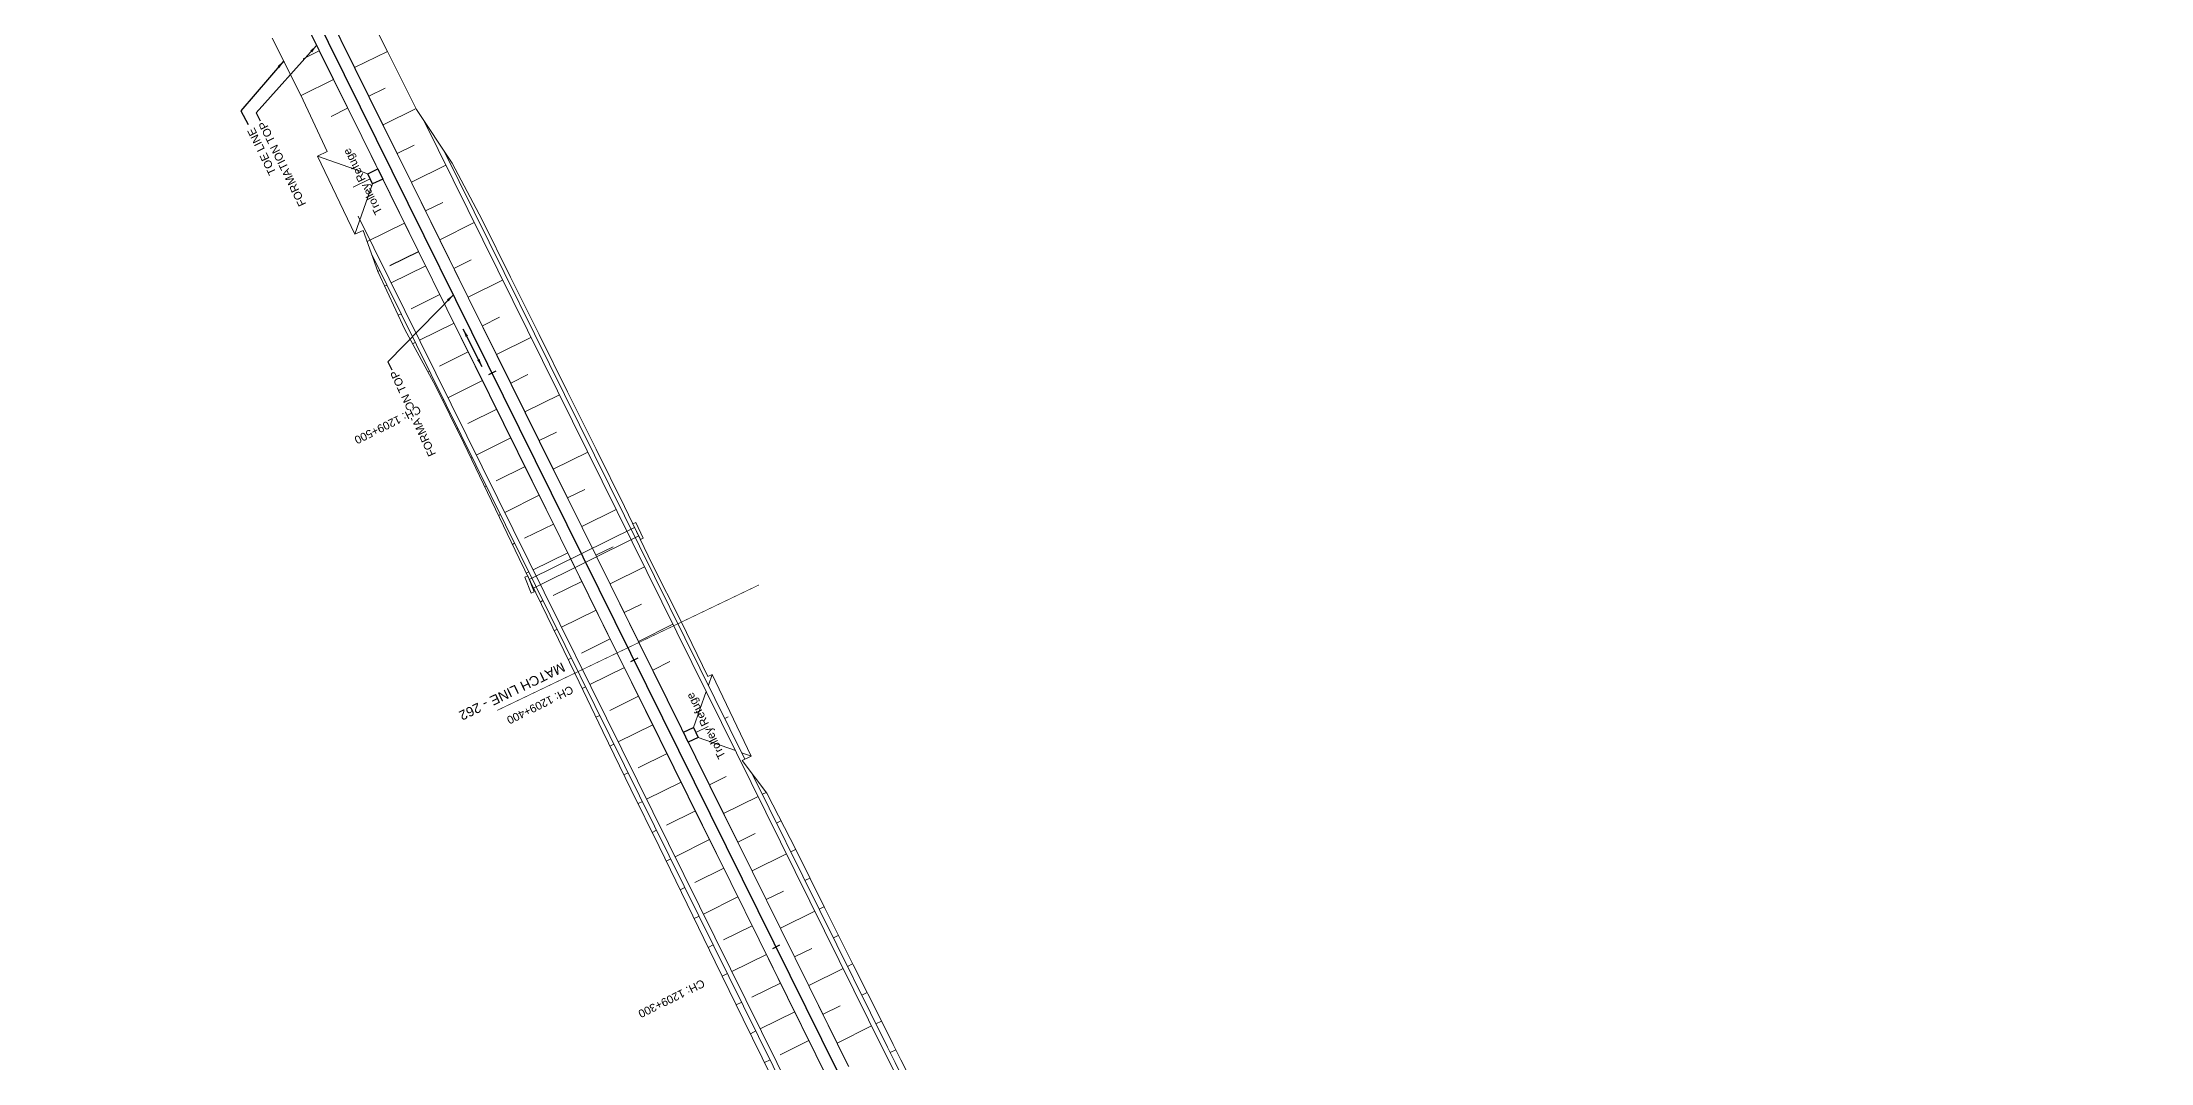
# Model space of a CAD drawing. Header units: metres. Extents: x 628619 to 633107, y 3388321 to 3391067.
# Drawn here: x 629186 to 629845, y 3390050 to 3390369 of the extents above; entities that cross this region are included whole.
import ezdxf
from ezdxf.enums import TextEntityAlignment as Align

# ---------------------------------------------------------------- set-up
doc = ezdxf.new("R2010")
doc.units = ezdxf.units.M
doc.header["$MEASUREMENT"] = 0
doc.linetypes.add('CENTER2', pattern=[1.125, 0.75, -0.125, 0.125, -0.125])
doc.linetypes.add('PHANTOM2', pattern=[1.25, 0.625, -0.125, 0.125, -0.125, 0.125, -0.125])
for name, color, linetype, lineweight in [('C-ALIG-DG-SPIRAL', 1, 'CENTER2', 70), ('C-ALIG-LABL-DG', 1, 'Continuous', 25), ('MATCH LINE', 7, 'Continuous', 0), ('PROPOSED DFCC TOE LINE', 239, 'Continuous', 0), ('PROPOSED DFCC TOE SLOPES', 239, 'Continuous', 0), ('PROPOSED DFCC TRACK', 1, 'Continuous', 0), ('PROPOSED FORMATION LINE - PLAN', 187, 'Continuous', 0)]:
    doc.layers.add(name, color=color, linetype=linetype, lineweight=lineweight)
doc.layers.add('Trolley Refuse', color=10, linetype='Continuous')
doc.styles.add('Arial', font='arial.ttf')
doc.styles.get("Standard").update_dxf_attribs({"font": 'arial.ttf'})
doc.dimstyles.new('ISO-25', dxfattribs={"dimtxt": 2.5, "dimasz": 2.5, "dimexe": 1.25, "dimexo": 0.625, "dimtad": 1, "dimtxsty": 'Standard', "dimcen": 2.5, "dimadec": 0, "dimazin": 0, "dimtfac": 1, "dimtmove": 0, "dimatfit": 3, "dimfxl": 1, "dimarcsym": 0})

# ---------------------------------------------------------------- blocks, each defined once
blk = doc.blocks.new('Tick Hor')
blk.add_lwpolyline([(-0.5, 0), (0.5, 0)])

msp = doc.modelspace()

# ---------------------------------------------------------------- linework, layer by layer
at = {"layer": 'C-ALIG-DG-SPIRAL', "color": 1, "linetype": 'Continuous', "lineweight": 30, "flags": 128}
msp.add_lwpolyline([(630534.5653, 3389789.6536, -0.47078903), (629471.8222, 3389976.5204), (629469.2046, 3389981.1673), (629466.6202, 3389985.8326), (629464.0667, 3389990.5149), (629461.5419, 3389995.2127), (629459.0435, 3389999.9246), (629456.5692, 3390004.6493), (629454.1165, 3390009.3852), (629451.6833, 3390014.1311), (629449.267, 3390018.8856), (629446.8653, 3390023.6476), (629444.4757, 3390028.4156), (629442.0959, 3390033.1886), (629439.7234, 3390037.9651), (629437.3558, 3390042.7441), (629434.9906, 3390047.5244), (629186.4174, 3390550.016)], format="xyb", dxfattribs=at)
at = {"layer": 'MATCH LINE', "color": 10, "linetype": 'PHANTOM2', "ltscale": 15, "const_width": 0.2}
msp.add_lwpolyline([(629410.3418, 3390199.6294), (629328.5466, 3390160.4237)], dxfattribs=at)
at = {"layer": 'PROPOSED DFCC TOE LINE', "lineweight": 0, "flags": 128}
for points in [[(629285.4012, 3390383.8985), (629294.4077, 3390366.0405), (629303.379, 3390348.1651), (629314.5214, 3390331.3637), (629323.8283, 3390313.6544), (629332.7413, 3390295.7501), (629341.6451, 3390277.8414), (629350.5657, 3390259.9409), (629359.5194, 3390242.0569), (629368.3753, 3390224.1244), (629376.9988, 3390206.0769), (629386.0758, 3390188.2539), (629394.4132, 3390171.058), (629395.697, 3390171.6733), (629407.9315, 3390146.1484), (629405.1127, 3390144.7974), (629412.8161, 3390134.5419), (629421.9142, 3390116.7292), (629430.7927, 3390098.8079), (629439.745, 3390080.9231), (629448.781, 3390063.0798), (629452.2281, 3390056.0515), (629454.6153, 3390051.2876), (629457.0111, 3390046.5391)], [(629414.2123, 3390045.9793), (629405.4392, 3390063.9527), (629396.6572, 3390081.9217), (629387.9274, 3390099.9166), (629379.1476, 3390117.8867), (629370.3299, 3390135.838), (629361.5832, 3390153.8245), (629352.8875, 3390171.8362), (629344.1535, 3390189.829), (629335.4565, 3390207.8401), (629326.834, 3390225.888), (629318.1491, 3390243.905), (629309.2545, 3390261.8183), (629299.7497, 3390279.4298), (629291.2682, 3390297.5475), (629286.7018, 3390310.411), (629284.12, 3390309.1735), (629272.4083, 3390333.6077), (629275.4887, 3390335.0842), (629267.2676, 3390352.6148), (629258.2942, 3390370.4891)], [(629403.3151, 3390147.1905), (629305.4166, 3390345.0927)], [(629405.9693, 3390145.2079), (629312.0032, 3390335.1609)]]:
    msp.add_lwpolyline(points, dxfattribs=at)
for points in [[(629520.0379, 3389877.0045, -0.03223318), (629467.4456, 3389952.7266), (629464.3428, 3389950.9366), (629450.6013, 3389974.7572), (629453.7022, 3389976.5461), (629452.7739, 3389978.222), (629450.1722, 3389982.9926), (629447.6036, 3389987.772), (629445.0655, 3389992.5587), (629442.5557, 3389997.3511), (629440.0715, 3390002.1479), (629437.6106, 3390006.9476), (629435.1706, 3390011.7489), (629432.7489, 3390016.5505), (629430.3431, 3390021.351), (629427.9507, 3390026.1492), (629425.5692, 3390030.9438), (629423.198, 3390035.73), (629420.8292, 3390040.5175), (629285.1358, 3390314.8222)], [(629518.866, 3389876.0683, -0.03172122), (629466.9221, 3389950.6928), (629463.793, 3389948.8878), (629448.5524, 3389975.307), (629451.6758, 3389977.1087), (629451.4593, 3389977.4995), (629448.8531, 3389982.2785), (629446.2803, 3389987.0656), (629443.7385, 3389991.8594), (629441.2253, 3389996.6582), (629438.7381, 3390001.4608), (629436.2746, 3390006.2656), (629433.8323, 3390011.0714), (629431.4087, 3390015.8767), (629429.0014, 3390020.6803), (629426.6078, 3390025.4809), (629424.2254, 3390030.2772), (629421.8539, 3390035.0641), (629419.4848, 3390039.8523), (629289.3887, 3390302.8419)], [(629544.7272, 3389896.7277, -0.03867202), (629485.5738, 3389984.3008), (629482.9984, 3389988.8728), (629480.4666, 3389993.4432), (629477.9613, 3389998.0372), (629475.4803, 3390002.6534), (629473.0215, 3390007.2906), (629470.5827, 3390011.9474), (629468.1616, 3390016.6225), (629465.7559, 3390021.3145), (629463.3633, 3390026.0224), (629460.9816, 3390030.7447), (629458.6083, 3390035.4803), (629456.2411, 3390040.2279), (629453.8776, 3390044.9864), (629451.5135, 3390049.7582), (629449.1519, 3390054.5312), (629403.3151, 3390147.1905)], [(629545.8992, 3389897.6639, -0.03866952), (629486.8794, 3389985.0394), (629484.3079, 3389989.6043), (629481.7811, 3389994.1657), (629479.2804, 3389998.7513), (629476.8035, 3390003.3598), (629474.3485, 3390007.9899), (629471.9131, 3390012.6403), (629469.495, 3390017.3095), (629467.0919, 3390021.9965), (629464.7016, 3390026.6999), (629462.3218, 3390031.4185), (629459.95, 3390036.151), (629457.584, 3390040.8962), (629455.2213, 3390045.653), (629452.8576, 3390050.4241), (629450.4963, 3390055.1964), (629408.2164, 3390140.6654)]]:
    msp.add_lwpolyline(points, format="xyb", dxfattribs=at)
at = {"layer": 'PROPOSED DFCC TOE SLOPES', "flags": 128}
for points in [[(629272.974, 3390366.4712), (629267.9022, 3390363.9623)], [(629284.0259, 3390361.2703), (629294.2602, 3390366.333)], [(629277.408, 3390357.5079), (629267.3145, 3390352.5149)], [(629288.4598, 3390352.3071), (629293.6031, 3390354.8514)], [(629281.8419, 3390348.5447), (629276.7016, 3390346.0019)], [(629292.8938, 3390343.3438), (629303.2321, 3390348.458)], [(629272.4083, 3390333.6077), (629288.1468, 3390328.0681)], [(629297.3277, 3390334.3805), (629302.5983, 3390336.9878)], [(629301.7617, 3390325.4173), (629312.5108, 3390330.7347)], [(629288.9032, 3390326.4901), (629283.5837, 3390323.9403)], [(629289.6596, 3390324.912), (629284.12, 3390309.1735)], [(629306.1956, 3390316.454), (629311.5736, 3390319.1144)], [(629299.5778, 3390312.6916), (629287.9365, 3390306.9329)], [(629310.6296, 3390307.4908), (629321.3855, 3390312.8115)], [(629304.0076, 3390303.8494), (629294.9995, 3390299.3933)], [(629304.0117, 3390303.7284), (629295.0485, 3390299.2944)], [(629315.0636, 3390298.5275), (629320.4415, 3390301.1879)], [(629291.8624, 3390297.8414), (629291.2682, 3390297.5475)], [(629306.2436, 3390299.3293), (629295.4429, 3390293.9864)], [(629319.4975, 3390289.5642), (629330.2534, 3390294.885)], [(629294.0984, 3390293.3213), (629293.4068, 3390292.9792)], [(629310.6776, 3390290.3661), (629301.6695, 3390285.9099)], [(629298.5324, 3390284.358), (629297.6476, 3390283.9203)], [(629315.1115, 3390281.4028), (629304.3108, 3390276.0599)], [(629323.9315, 3390280.601), (629329.3094, 3390283.2614)], [(629302.9663, 3390275.3948), (629302.1463, 3390274.9891)], [(629328.3654, 3390271.6377), (629339.1213, 3390276.9585)], [(629319.5455, 3390272.4395), (629310.5374, 3390267.9834)], [(629307.4003, 3390266.4315), (629306.8987, 3390266.1834)], [(629323.9795, 3390263.4763), (629313.1787, 3390258.1334)], [(629332.7994, 3390262.6745), (629338.1773, 3390265.3348)], [(629311.8342, 3390257.4683), (629311.4972, 3390257.3015)], [(629328.4134, 3390254.513), (629319.4053, 3390250.0569)], [(629337.2333, 3390253.7112), (629347.9892, 3390259.0319)], [(629316.2682, 3390248.505), (629315.9445, 3390248.3449)], [(629332.8474, 3390245.5498), (629322.0466, 3390240.2068)], [(629341.6673, 3390244.7479), (629347.0452, 3390247.4083)], [(629346.1012, 3390235.7847), (629356.8572, 3390241.1054)], [(629320.7022, 3390239.5417), (629320.339, 3390239.3621)], [(629337.2813, 3390236.5865), (629328.2733, 3390232.1304)], [(629325.1361, 3390230.5785), (629324.6814, 3390230.3536)], [(629350.5352, 3390226.8214), (629355.9132, 3390229.4818)], [(629329.5701, 3390221.6152), (629329.0082, 3390221.3373)], [(629341.7153, 3390227.6232), (629330.9146, 3390222.2803)], [(629354.9692, 3390217.8582), (629365.7251, 3390223.1789)], [(629346.1492, 3390218.66), (629337.1412, 3390214.2038)], [(629334.004, 3390212.652), (629333.3194, 3390212.3133)], [(629350.5832, 3390209.6967), (629339.7825, 3390204.3538)], [(629359.4031, 3390208.8949), (629364.7811, 3390211.5553)], [(629338.438, 3390203.6887), (629337.6494, 3390203.2986)], [(629363.8371, 3390199.9316), (629374.593, 3390205.2524)], [(629355.0172, 3390200.7335), (629346.0091, 3390196.2773)], [(629342.8719, 3390194.7254), (629341.9979, 3390194.2931)], [(629359.4511, 3390191.7702), (629348.6504, 3390186.4273)], [(629368.271, 3390190.9684), (629373.649, 3390193.6287)], [(629347.3059, 3390185.7622), (629346.3558, 3390185.2922)], [(629363.8851, 3390182.8069), (629354.877, 3390178.3508)], [(629372.705, 3390182.0051), (629383.4609, 3390187.3259)], [(629351.7398, 3390176.7989), (629350.7227, 3390176.2958)], [(629377.1389, 3390173.0419), (629382.5169, 3390175.7022)], [(629368.319, 3390173.8437), (629357.5183, 3390168.5008)], [(629394.5248, 3390168.343), (629395.697, 3390171.6733)], [(629356.1738, 3390167.8357), (629355.0801, 3390167.2946)], [(629372.753, 3390164.8804), (629363.7449, 3390160.4243)], [(629389.8735, 3390155.1281), (629393.8291, 3390166.3664)], [(629360.6078, 3390158.8724), (629359.428, 3390158.2888)], [(629377.1869, 3390155.9172), (629366.3862, 3390150.5742)], [(629390.6299, 3390153.55), (629394.4854, 3390155.398)], [(629399.6936, 3390157.8944), (629400.7539, 3390158.4026)], [(629365.0417, 3390149.9091), (629363.7887, 3390149.2893)], [(629391.3863, 3390151.972), (629402.966, 3390147.8962)], [(629381.6209, 3390146.9539), (629372.6128, 3390142.4978)], [(629404.9923, 3390147.183), (629407.9315, 3390146.1484)], [(629369.4757, 3390140.9459), (629368.162, 3390140.296)], [(629386.0548, 3390137.9906), (629375.2541, 3390132.6477)], [(629394.8748, 3390137.1888), (629400.0602, 3390139.7539)], [(629373.9096, 3390131.9826), (629372.5533, 3390131.3116)], [(629390.4888, 3390129.0274), (629381.4807, 3390124.5712)], [(629399.3087, 3390128.2256), (629410.0646, 3390133.5463)], [(629411.4091, 3390134.2114), (629412.6159, 3390134.8084)], [(629378.3436, 3390123.0194), (629376.9621, 3390122.336)], [(629415.8431, 3390125.2481), (629417.2161, 3390125.9274)], [(629394.9228, 3390120.0641), (629384.122, 3390114.7212)], [(629403.7427, 3390119.2623), (629409.1218, 3390121.9232)], [(629420.277, 3390116.2849), (629421.7652, 3390117.021)], [(629382.7775, 3390114.0561), (629381.3614, 3390113.3555)], [(629399.3567, 3390111.1009), (629390.3486, 3390106.6447)], [(629408.1766, 3390110.299), (629418.9325, 3390115.6198)], [(629387.2115, 3390105.0928), (629385.7513, 3390104.3705)], [(629412.6106, 3390101.3358), (629417.9897, 3390103.9967)], [(629424.711, 3390107.3216), (629426.208, 3390108.0622)], [(629391.6455, 3390096.1296), (629390.1286, 3390095.3792)], [(629403.7907, 3390102.1376), (629392.9899, 3390096.7947)], [(629417.0445, 3390092.3725), (629427.8005, 3390097.6933)], [(629429.1449, 3390098.3584), (629430.6473, 3390099.1015)], [(629408.2246, 3390093.1743), (629399.2166, 3390088.7182)], [(629433.5789, 3390089.3951), (629435.1222, 3390090.1585)], [(629396.0794, 3390087.1663), (629394.4935, 3390086.3818)], [(629412.6586, 3390084.2111), (629401.8579, 3390078.8682)], [(629421.4785, 3390083.4093), (629426.8576, 3390086.0702)], [(629400.5134, 3390078.2031), (629398.8716, 3390077.3909)], [(629425.9125, 3390074.446), (629436.6684, 3390079.7667)], [(629438.0129, 3390080.4318), (629439.5983, 3390081.2161)], [(629417.0925, 3390075.2478), (629408.0845, 3390070.7917)], [(629442.4468, 3390071.4686), (629444.115, 3390072.2938)], [(629404.9473, 3390069.2398), (629403.2626, 3390068.4064)], [(629421.5265, 3390066.2846), (629410.7258, 3390060.9416)], [(629430.3464, 3390065.4827), (629435.7255, 3390068.1437)], [(629446.8807, 3390062.5054), (629448.6329, 3390063.3722)], [(629409.3813, 3390060.2765), (629407.6513, 3390059.4208)], [(629425.9605, 3390057.3213), (629416.9524, 3390052.8652)], [(629434.7804, 3390056.5195), (629445.5362, 3390061.8403)], [(629413.8152, 3390051.3133), (629412.0379, 3390050.434)], [(629451.3129, 3390053.546), (629453.0522, 3390054.4069)]]:
    msp.add_lwpolyline(points, dxfattribs=at)
at = {"layer": 'PROPOSED DFCC TRACK', "linetype": 'Continuous', "flags": 128}
for points in [[(629338.57, 3390201.3502), (629371.4606, 3390217.6205)], [(629339.6928, 3390198.5586), (629372.7671, 3390214.9199)]]:
    msp.add_lwpolyline(points, dxfattribs=at)
for points in [[(629374.1895, 3390214.2761), (629371.8348, 3390219.1432), (629370.9346, 3390218.7077), (629373.2893, 3390213.8406)], [(629339.2124, 3390197.0731), (629337.1948, 3390202.0893), (629338.1226, 3390202.4625), (629340.1402, 3390197.4463)]]:
    msp.add_lwpolyline(points, close=True, dxfattribs=at)
at = {"layer": 'PROPOSED FORMATION LINE - PLAN', "lineweight": 0, "flags": 128}
for points in [[(629431.5845, 3390045.8395), (629428.1136, 3390052.856), (629419.2457, 3390070.7825), (629410.3777, 3390088.709), (629401.5098, 3390106.6356), (629392.6419, 3390124.5621), (629383.774, 3390142.4886), (629374.9061, 3390160.4151), (629366.0382, 3390178.3416), (629357.1703, 3390196.2682), (629348.3024, 3390214.1947), (629339.4344, 3390232.1212), (629330.5665, 3390250.0477), (629321.6986, 3390267.9742), (629312.8307, 3390285.9008), (629303.9628, 3390303.8273), (629295.0949, 3390321.7538), (629286.227, 3390339.6803), (629277.3591, 3390357.6068), (629268.4911, 3390375.5334)], [(629431.6293, 3390045.8616), (629428.1584, 3390052.8782), (629419.2905, 3390070.8047), (629410.4226, 3390088.7312), (629401.5546, 3390106.6577), (629392.6867, 3390124.5842), (629383.8188, 3390142.5108), (629374.9509, 3390160.4373), (629366.083, 3390178.3638), (629357.2151, 3390196.2903), (629348.3472, 3390214.2168), (629339.4793, 3390232.1434), (629330.6113, 3390250.0699), (629321.7434, 3390267.9964), (629312.8755, 3390285.9229), (629304.0076, 3390303.8494), (629295.1397, 3390321.776), (629286.2718, 3390339.7025), (629277.4039, 3390357.629), (629268.536, 3390375.5555)], [(629438.3518, 3390049.1871), (629434.8808, 3390056.2036), (629426.0129, 3390074.1301), (629417.145, 3390092.0567), (629408.2771, 3390109.9832), (629399.4092, 3390127.9097), (629390.5413, 3390145.8362), (629381.6734, 3390163.7627), (629372.8054, 3390181.6893), (629363.9375, 3390199.6158), (629355.0696, 3390217.5423), (629346.2017, 3390235.4688), (629337.3338, 3390253.3953), (629328.4659, 3390271.3219), (629319.598, 3390289.2484), (629310.7301, 3390307.1749), (629301.8621, 3390325.1014), (629292.9942, 3390343.028), (629284.1263, 3390360.9545), (629275.2584, 3390378.881)], [(629438.3966, 3390049.2093), (629434.9256, 3390056.2258), (629426.0577, 3390074.1523), (629417.1898, 3390092.0788), (629408.3219, 3390110.0054), (629399.454, 3390127.9319), (629390.5861, 3390145.8584), (629381.7182, 3390163.7849), (629372.8503, 3390181.7114), (629363.9823, 3390199.638), (629355.1144, 3390217.5645), (629346.2465, 3390235.491), (629337.3786, 3390253.4175), (629328.5107, 3390271.344), (629319.6428, 3390289.2706), (629310.7749, 3390307.1971), (629301.907, 3390325.1236), (629293.039, 3390343.0501), (629284.1711, 3390360.9766), (629275.3032, 3390378.9032)]]:
    msp.add_lwpolyline(points, dxfattribs=at)
at = {"layer": 'Trolley Refuse'}
for points in [[(629291.303, 3390329.5809), (629292.8158, 3390326.4248), (629289.6596, 3390324.912), (629288.1468, 3390328.0681)], [(629389.8735, 3390155.1281), (629391.3863, 3390151.972), (629388.2301, 3390150.4592), (629386.7173, 3390153.6153)]]:
    msp.add_lwpolyline(points, close=True, dxfattribs=at)

# ---------------------------------------------------------------- block references
at = {"layer": 'C-ALIG-LABL-DG', "color": 1, "linetype": 'Continuous', "lineweight": 25, "xscale": 2.499999999999999, "yscale": 2.499999999999999, "zscale": 2.499999999999999, "rotation": 206.3197990238363}
for p in [(629327.0018, 3390265.8123), (629371.3399, 3390176.179), (629415.678, 3390086.5457)]:
    msp.add_blockref('Tick Hor', p, dxfattribs=at)

# ---------------------------------------------------------------- texts
at = {"layer": 'MATCH LINE', "color": 10, "linetype": 'Continuous'}
msp.add_text('MATCH LINE - 262', height=3, rotation=205.7090341, dxfattribs=at).set_placement((629348.829, 3390175.5573))
at = {"layer": 'PROPOSED DFCC TOE LINE', "lineweight": 0}
msp.add_text('TOE LINE', height=2.5, rotation=116.0782372, dxfattribs=at).set_placement((629252.6211, 3390342.7403), align=Align.RIGHT)
at = {"layer": 'PROPOSED DFCC TRACK', "color": 10, "linetype": 'Continuous', "lineweight": -3, "ltscale": 5}
msp.add_text('FORMATION TOP', height=2.5, rotation=114.7283937, dxfattribs=at).set_placement((629297.3086, 3390266.9278, 306.8582), align=Align.RIGHT)
at = {"layer": 'PROPOSED FORMATION LINE - PLAN', "lineweight": 0}
msp.add_text('FORMATION TOP', height=2.5, rotation=116.0782372, dxfattribs=at).set_placement((629256.1532, 3390344.7818, 306.8582), align=Align.RIGHT)
at = {"layer": 'Trolley Refuse'}
for p in [(629292.7648, 3390316.0968), (629399.9907, 3390146.0668)]:
    msp.add_text('Trolley Refuge', height=2.5, rotation=116.9967496, dxfattribs=at).set_placement(p)

# ---------------------------------------------------------------- leaders
at = {"layer": 'PROPOSED DFCC TOE LINE', "lineweight": 0}
msp.add_leader([(629261.8843, 3390363.3378), (629248.4684, 3390347.7838), (629250.7973, 3390343.4324)], dimstyle='ISO-25', override={"dimtxt": 3, "dimasz": 2.5, "dimgap": 0.625, "dimtad": 0, "dimdec": 3, "dimzin": 2, "dimtdec": 3}, dxfattribs=at)
at = {"layer": 'PROPOSED DFCC TRACK', "color": 10, "linetype": 'Continuous', "lineweight": -3, "ltscale": 5}
msp.add_leader([(629314.8884, 3390290.3114), (629294.4362, 3390269.3519), (629295.7022, 3390266.8221)], dimstyle='ISO-25', override={"dimtxt": 3, "dimtad": 0, "dimdec": 3, "dimzin": 2, "dimtdec": 3}, dxfattribs=at)
at = {"layer": 'PROPOSED DFCC TRACK', "linetype": 'Continuous', "lineweight": 0}
for points in [[(629317.9696, 3390279.5098), (629323.7868, 3390267.8257)], [(629323.7868, 3390267.8257), (629317.9696, 3390279.5098)]]:
    msp.add_leader(points, dimstyle='ISO-25', override={"dimtxt": 3, "dimasz": 2.5, "dimtad": 0, "dimdec": 3, "dimzin": 2, "dimtdec": 3}, dxfattribs=at)
at = {"layer": 'PROPOSED FORMATION LINE - PLAN', "lineweight": 0}
msp.add_leader([(629272.1373, 3390368.1626), (629253.2245, 3390347.1375), (629254.5497, 3390344.6382)], dimstyle='ISO-25', override={"dimtxt": 3, "dimasz": 2.5, "dimgap": 0.625, "dimtad": 0, "dimdec": 3, "dimzin": 2, "dimtdec": 3}, dxfattribs=at)

# ---------------------------------------------------------------- next in the draw order: texts
at = {"layer": 'C-ALIG-LABL-DG', "color": 1, "linetype": 'Continuous', "lineweight": 25, "char_height": 2.5, "width": 22.502814, "attachment_point": 4, "rotation": 206.319799, "style": 'Arial', "bg_fill": 3, "box_fill_scale": 1.04, "bg_fill_color": 256, "bg_fill_true_color": 13158600, "bg_fill_transparency": 0}
for s, insert in [('CH: 1209+500', (629304.5039, 3390254.6834)), ('CH: 1209+400', (629352.1102, 3390167.1643)), ('CH: 1209+300', (629393.18, 3390075.4168))]:
    msp.add_mtext(s, dxfattribs=dict(at, insert=insert))

doc.saveas('drawing.dxf')
